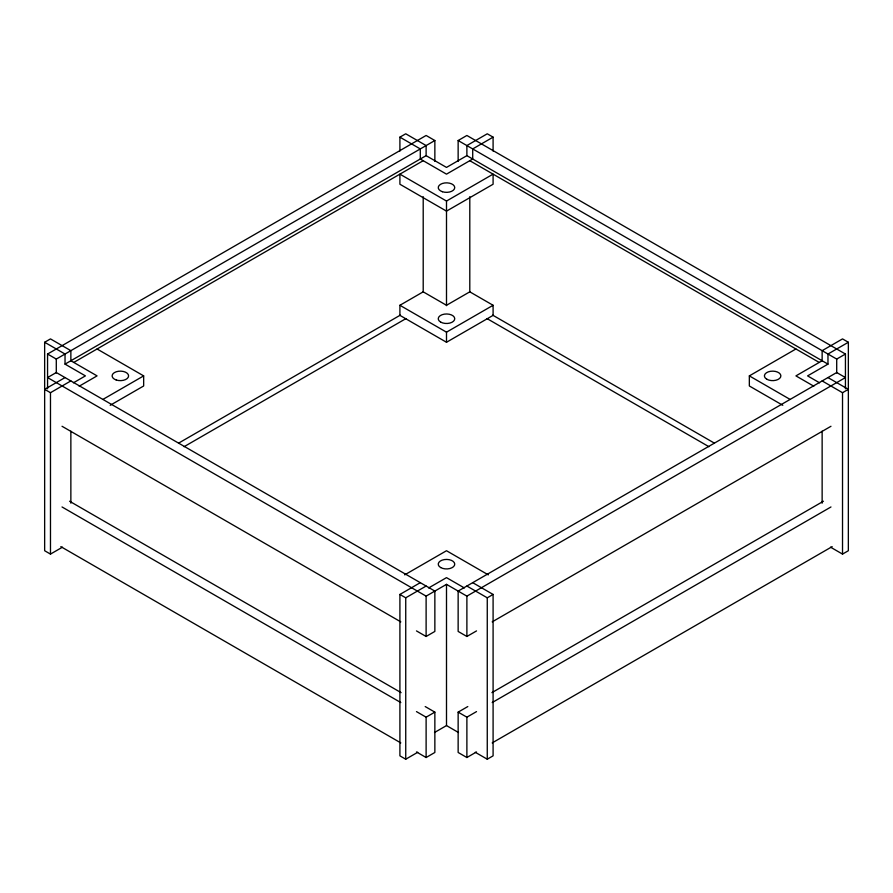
<?xml version="1.0" encoding="UTF-8"?>
<svg xmlns="http://www.w3.org/2000/svg" width="893" height="893" viewBox="0 0 893 893"><rect width="100%" height="100%" fill="white"/><g stroke="black" fill="none" stroke-linecap="round" stroke-linejoin="round"><path stroke-width="1.34" d="M62.465 547.175L50.477 554.095L44.65 550.735L44.65 342.265L50.477 338.905L70.86 350.67L70.86 360.761L97.069 375.886L79.198 386.2M399.908 151.073L399.908 137.154L405.735 133.794L426.117 145.559L426.117 155.65L65.033 364.121L65.033 354.03L44.65 342.265M47.563 388.812L47.563 354.03L426.117 135.479L434.858 140.525L434.858 161.387M47.563 354.03L56.292 359.075L434.858 140.525M73.773 362.435L423.204 160.695M458.142 161.387L458.142 140.525L466.883 135.479L845.437 354.03L845.437 388.812M65.033 377.572L44.65 389.337L50.477 392.697L70.86 380.931M493.092 151.073L493.092 137.154L472.71 148.93L472.71 159.01L446.5 174.146L420.29 159.01L420.29 148.93L399.908 137.154M73.427 382.807L85.415 375.886L65.033 364.121M830.535 547.175L842.523 554.095L848.35 550.735L848.35 342.265L827.967 354.03L827.967 364.121L466.883 155.65L446.5 167.415L426.117 155.65M103.041 399.338L143.661 375.886L143.661 385.977L110.207 405.288M446.5 201.048L493.092 174.146L493.092 184.237L446.5 211.128L399.908 184.237L399.908 174.146L446.5 201.048L446.5 305.674M399.908 305.283L423.204 291.832L446.5 305.283L469.796 291.832L493.092 305.283L493.092 315.363L446.5 342.265L399.908 315.363L399.908 305.283L446.5 332.174L493.092 305.283M178.6 443.14L400.31 315.14M184.092 446.69L405.913 318.622M404.685 574.869L446.5 550.735L488.315 574.869M782.793 405.288L749.339 385.977L749.339 375.886L795.931 348.984M417.723 752.286L405.735 759.206L399.908 755.846L399.908 594.448L420.29 582.671M399.908 594.448L405.735 597.808L426.117 586.042M428.629 587.951L446.5 577.637L464.371 587.951M416.473 630.904L426.117 636.475L434.858 631.429L434.858 591.077L56.292 372.526L47.563 377.572L426.117 596.122L446.5 584.357L466.883 596.122L845.437 377.572L836.708 372.526L458.142 591.077L458.142 631.429L466.883 636.475L476.527 630.904M827.967 364.121L807.585 375.886L819.573 382.807M458.142 140.525L836.708 359.075L845.437 354.03M466.883 586.042L487.265 597.808L493.092 594.448L493.092 755.846L487.265 759.206L475.277 752.286M822.14 380.931L842.523 392.697L848.35 389.337L827.967 377.572M492.199 621.863L830.97 426.274M416.473 711.609L426.117 717.179L434.858 712.134L434.858 752.475L426.117 757.521L416.473 751.951M476.527 751.951L466.883 757.521L458.142 752.475L458.142 712.134L467.798 706.564M491.909 692.644L823.435 501.23M434.511 732.506L446.5 725.585L458.489 732.506M458.142 712.134L466.883 717.179L476.527 711.609M492.199 702.557L830.97 506.967M492.199 742.909L832.176 546.628M493.092 137.154L487.265 133.794L466.883 145.559L466.883 155.65M848.35 342.265L842.523 338.905L822.14 350.67L822.14 360.761L795.931 375.886L813.802 386.2M469.796 160.695L819.227 362.435M749.339 375.886L789.959 399.338M492.69 315.14L714.4 443.14M487.087 318.622L708.908 446.69M97.069 348.984L143.661 375.886M472.71 582.671L493.092 594.448M62.03 426.274L400.801 621.863M69.565 501.23L401.091 692.644M425.202 706.564L434.858 712.134M62.03 506.967L400.801 702.557M60.824 546.628L400.801 742.909M842.523 392.697L842.523 554.095M836.708 359.075L836.708 372.995M822.14 431.174L822.14 503.172M487.265 597.808L487.265 759.206M469.796 196.694L469.796 292.223M466.883 596.122L466.883 636.475M466.883 717.179L466.883 757.521M446.5 332.174L446.5 342.265M446.5 584.357L446.5 725.585M426.117 596.122L426.117 636.475M426.117 717.179L426.117 757.521M423.204 196.694L423.204 292.223M405.735 597.808L405.735 759.206M70.86 431.174L70.86 503.172M56.292 359.075L56.292 372.995M50.477 392.697L50.477 554.095M440.673 322.094A8.238 4.755 0 0 0 454.459 319.962A8.238 4.755 0 0 0 444.368 314.135A8.238 4.755 0 0 0 440.673 322.094M442.381 191.716A8.238 4.755 0 0 0 454.738 187.597A8.238 4.755 0 0 0 442.381 183.478A8.238 4.755 0 0 0 442.381 191.716M116.246 380.005A8.238 4.755 0 0 0 128.592 375.886A8.238 4.755 0 0 0 116.246 371.767A8.238 4.755 0 0 0 116.246 380.005M440.673 567.546A8.238 4.755 0 0 0 454.459 565.414A8.238 4.755 0 0 0 444.368 559.587A8.238 4.755 0 0 0 440.673 567.546M766.819 379.246A8.238 4.755 0 0 0 780.594 377.114A8.238 4.755 0 0 0 770.503 371.298A8.238 4.755 0 0 0 766.819 379.246"/></g></svg>
